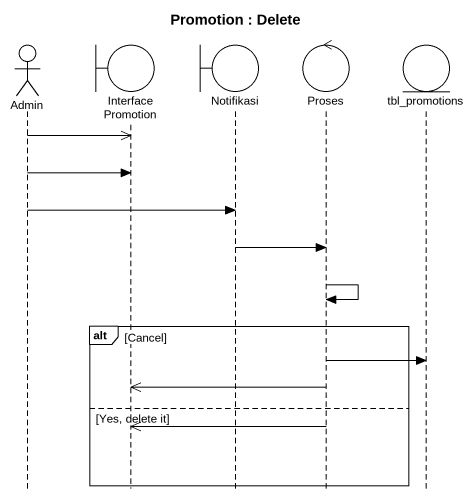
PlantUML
@startuml
title Promotion : Delete
hide footbox
actor Admin
boundary "Interface Promotion" as Interface_Promotion
boundary Notifikasi
control Proses
entity tbl_promotions

Admin ->> Interface_Promotion
Admin -> Interface_Promotion
Admin -> Notifikasi
Notifikasi -> Proses
Proses -> Proses
alt Cancel
  Proses -> tbl_promotions
  Proses ->> Interface_Promotion
else Yes, delete it
  Proses ->> Interface_Promotion
end
@enduml
